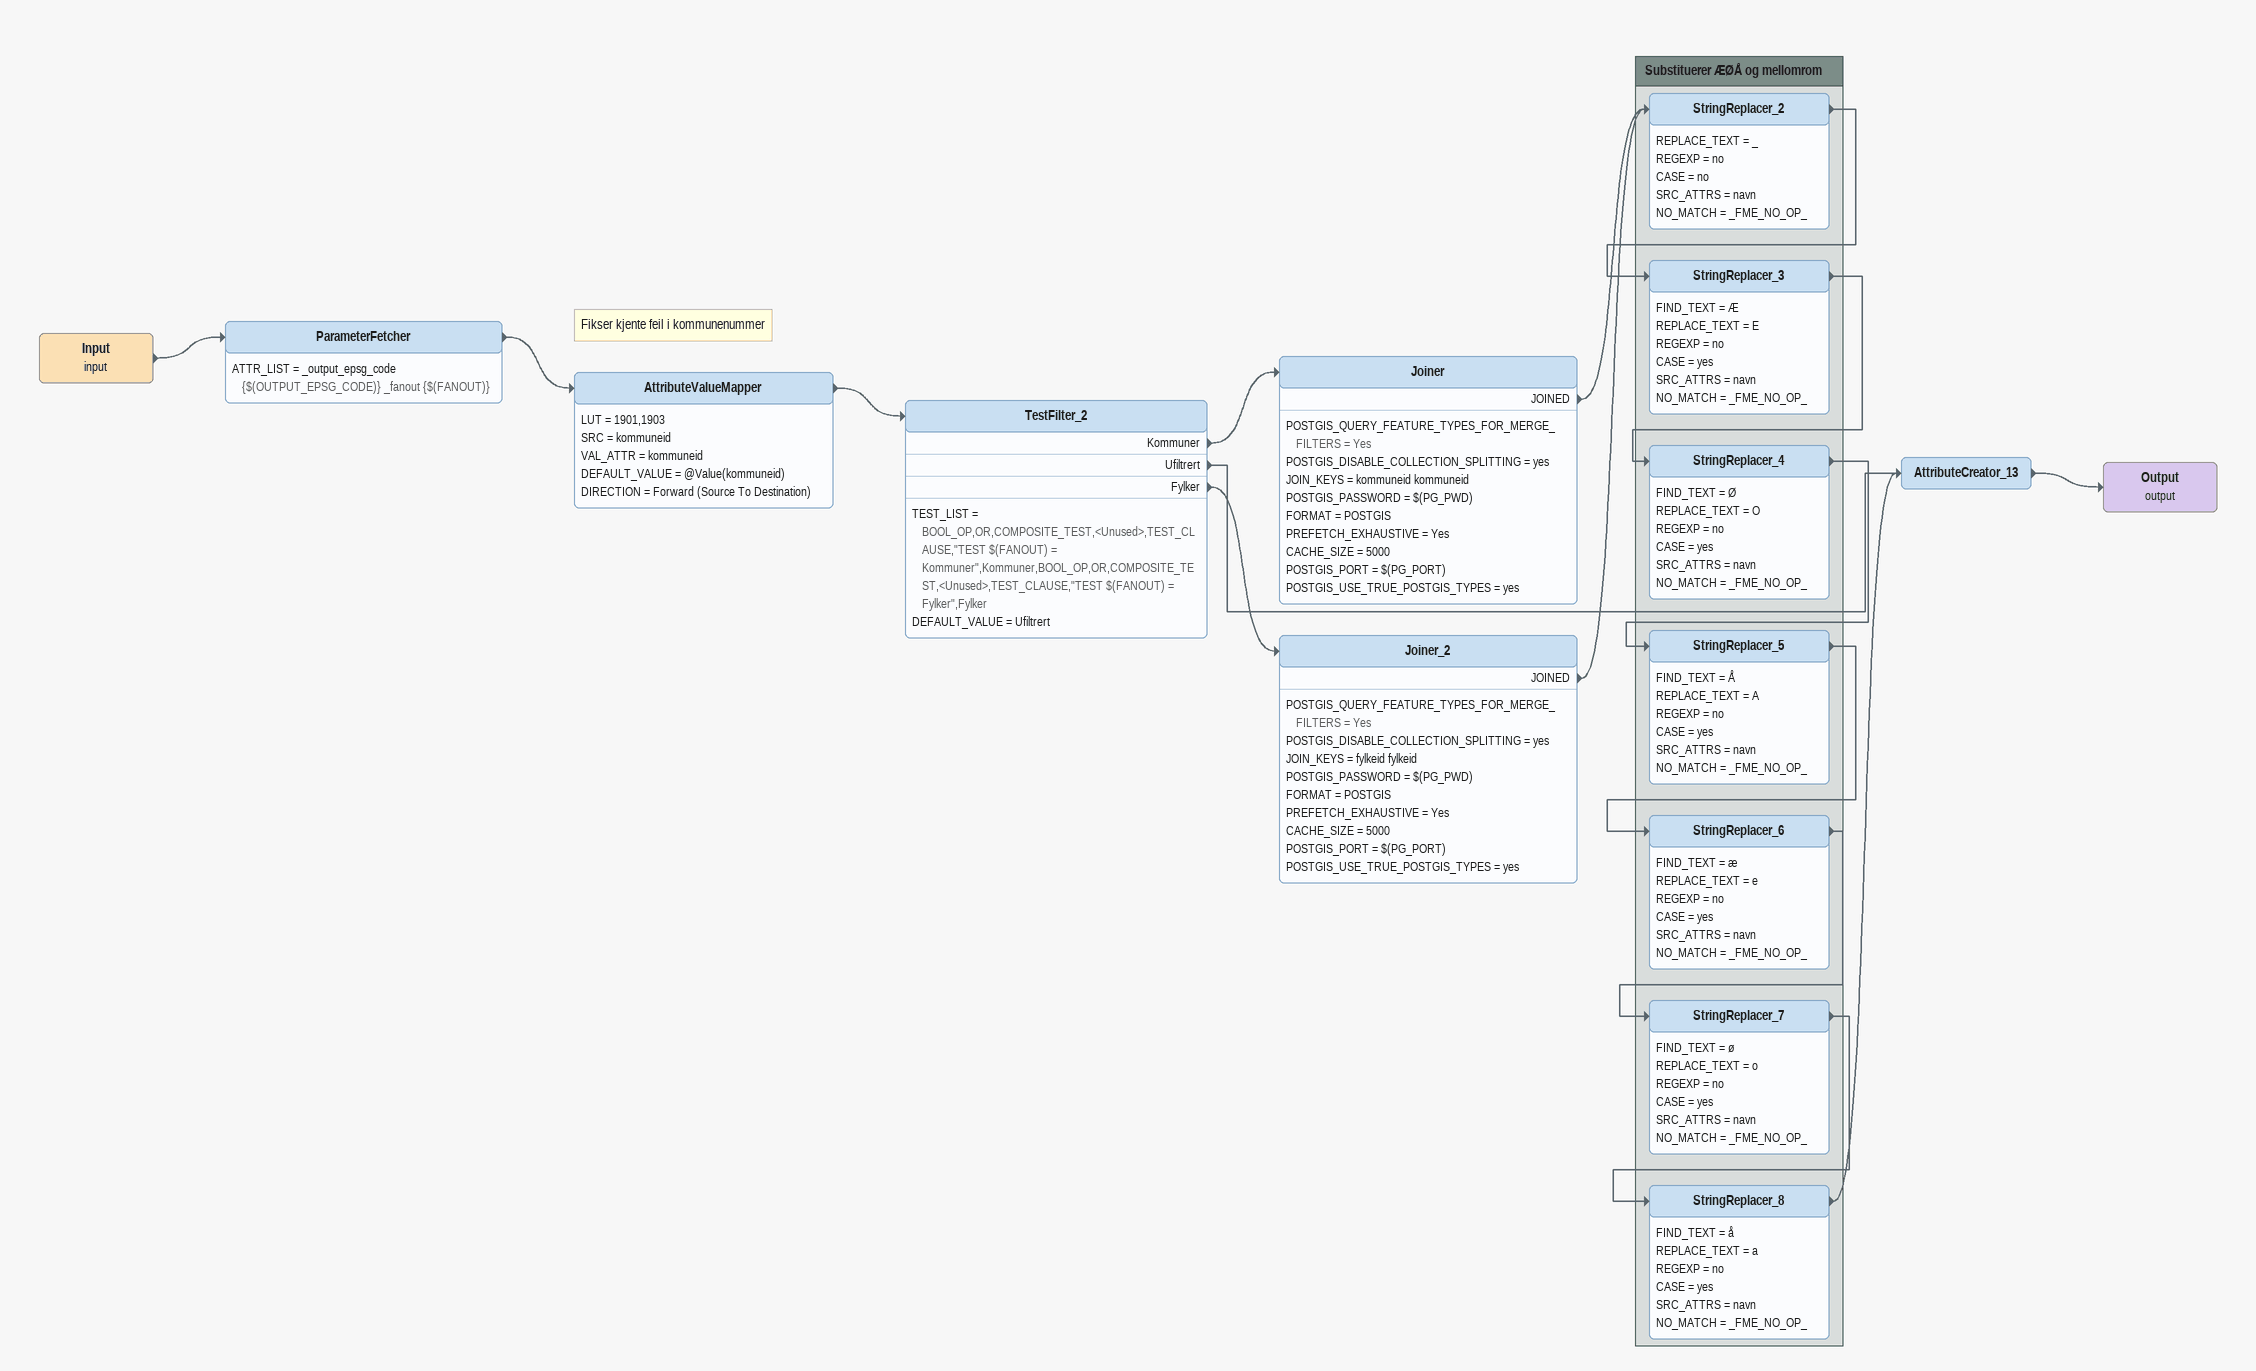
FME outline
Input (input)
    -> ParameterFetcher
ParameterFetcher
    ATTR_LIST = _output_epsg_code {$(OUTPUT_EPSG_CODE)} _fanout {$(FANOUT)}
    -> AttributeValueMapper
Note: Fikser kjente feil i kommunenummer
AttributeValueMapper
    LUT = 1901,1903
    SRC = kommuneid
    VAL_ATTR = kommuneid
    DEFAULT_VALUE = @Value(kommuneid)
    DIRECTION = Forward (Source To Destination)
    -> TestFilter_2
TestFilter_2
    TEST_LIST = BOOL_OP,OR,COMPOSITE_TEST,<Unused>,TEST_CLAUSE,"TEST $(FANOUT) = Kommuner",Kommuner,BOOL_OP,OR,COMPOSITE_TEST,<Unused>,TEST_CLAUSE,"TEST $(FANOUT) = Fylker",Fylker
    DEFAULT_VALUE = Ufiltrert
    Kommuner -> Joiner
    Ufiltrert -> AttributeCreator_13
    Fylker -> Joiner_2
Joiner
    POSTGIS_QUERY_FEATURE_TYPES_FOR_MERGE_FILTERS = Yes
    POSTGIS_DISABLE_COLLECTION_SPLITTING = yes
    JOIN_KEYS = kommuneid kommuneid
    POSTGIS_PASSWORD = $(PG_PWD)
    FORMAT = POSTGIS
    PREFETCH_EXHAUSTIVE = Yes
    CACHE_SIZE = 5000
    POSTGIS_PORT = $(PG_PORT)
    POSTGIS_USE_TRUE_POSTGIS_TYPES = yes
    JOINED -> StringReplacer_2
Joiner_2
    POSTGIS_QUERY_FEATURE_TYPES_FOR_MERGE_FILTERS = Yes
    POSTGIS_DISABLE_COLLECTION_SPLITTING = yes
    JOIN_KEYS = fylkeid fylkeid
    POSTGIS_PASSWORD = $(PG_PWD)
    FORMAT = POSTGIS
    PREFETCH_EXHAUSTIVE = Yes
    CACHE_SIZE = 5000
    POSTGIS_PORT = $(PG_PORT)
    POSTGIS_USE_TRUE_POSTGIS_TYPES = yes
    JOINED -> StringReplacer_2
AttributeCreator_13
    -> Output (output)
Output (output)

Bookmark: Substituerer ÆØÅ og mellomrom
StringReplacer_2
    REPLACE_TEXT = _
    REGEXP = no
    CASE = no
    SRC_ATTRS = navn
    NO_MATCH = _FME_NO_OP_
    -> StringReplacer_3
StringReplacer_3
    FIND_TEXT = Æ
    REPLACE_TEXT = E
    REGEXP = no
    CASE = yes
    SRC_ATTRS = navn
    NO_MATCH = _FME_NO_OP_
    -> StringReplacer_4
StringReplacer_4
    FIND_TEXT = Ø
    REPLACE_TEXT = O
    REGEXP = no
    CASE = yes
    SRC_ATTRS = navn
    NO_MATCH = _FME_NO_OP_
    -> StringReplacer_5
StringReplacer_5
    FIND_TEXT = Å
    REPLACE_TEXT = A
    REGEXP = no
    CASE = yes
    SRC_ATTRS = navn
    NO_MATCH = _FME_NO_OP_
    -> StringReplacer_6
StringReplacer_6
    FIND_TEXT = æ
    REPLACE_TEXT = e
    REGEXP = no
    CASE = yes
    SRC_ATTRS = navn
    NO_MATCH = _FME_NO_OP_
    -> StringReplacer_7
StringReplacer_7
    FIND_TEXT = ø
    REPLACE_TEXT = o
    REGEXP = no
    CASE = yes
    SRC_ATTRS = navn
    NO_MATCH = _FME_NO_OP_
    -> StringReplacer_8
StringReplacer_8
    FIND_TEXT = å
    REPLACE_TEXT = a
    REGEXP = no
    CASE = yes
    SRC_ATTRS = navn
    NO_MATCH = _FME_NO_OP_
    -> AttributeCreator_13
